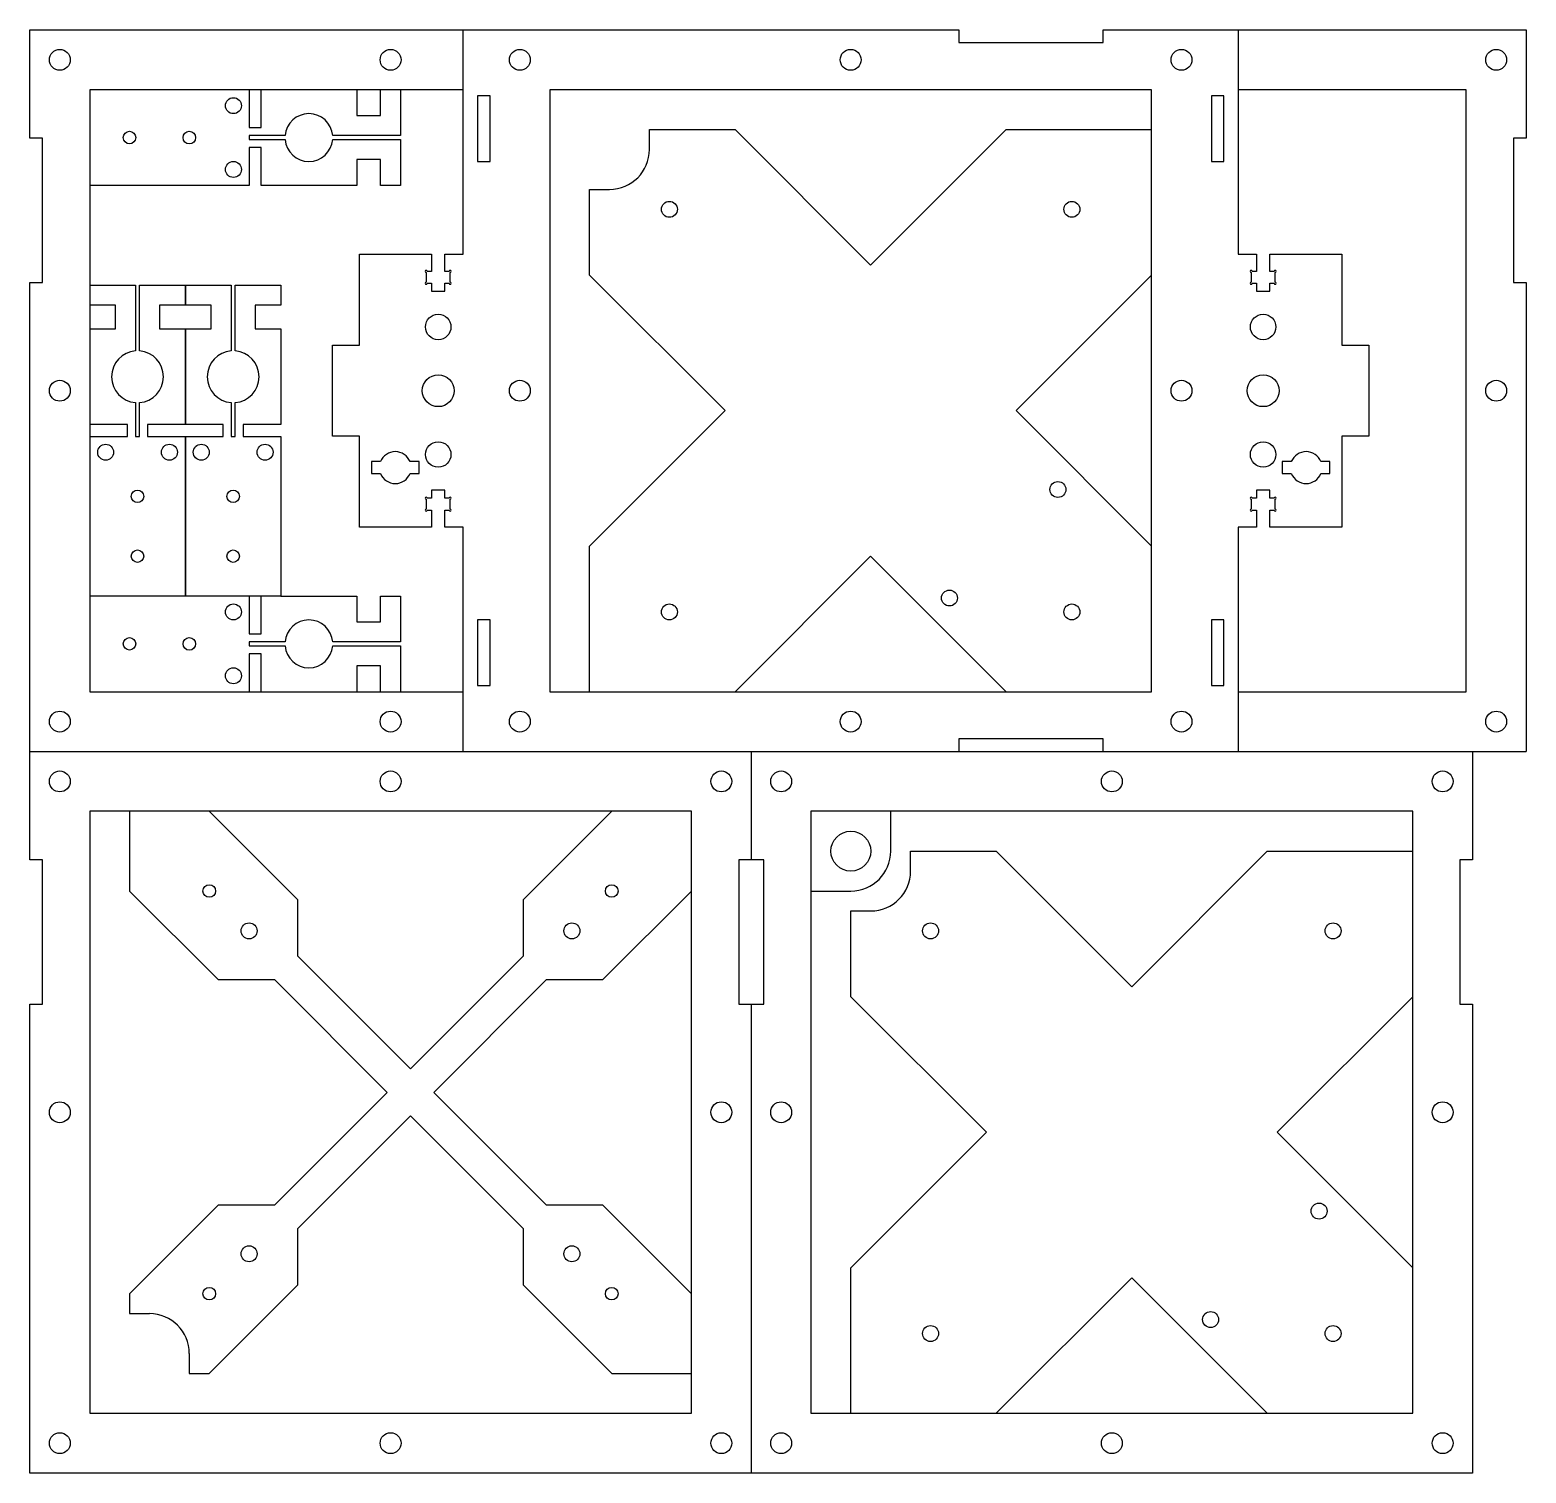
# Model space of a CAD drawing. Header units: millimetres. Extents: x -192 to 183, y -170 to 192.
import ezdxf

# ---------------------------------------------------------------- set-up
doc = ezdxf.new("R2010")
doc.units = ezdxf.units.MM
doc.layers.get('0').update_dxf_attribs({"lineweight": 25, "true_color": 0xffffff})

msp = doc.modelspace()

# ---------------------------------------------------------------- linework, layer by layer
for p, q in [((-192, 164.85), (-192, 192)), ((-192, 192), (-83.27, 192)), ((-83.27, 135.72), (-83.27, 192)), ((-83.27, 192), (41.1, 192)), ((41.1, 192), (41.1, 188.85)), ((77.3, 188.85), (77.3, 192)), ((77.3, 192), (111.17, 192)), ((111.17, 192), (183.44, 192)), ((111.17, 192), (111.17, 135.72)), ((183.44, 192), (183.44, 164.85)), ((41.1, 188.85), (77.3, 188.85)), ((-177, 177), (-177, 26)), ((-83.27, 177), (-177, 177)), ((-137, 177), (-137, 167.5)), ((-134, 167.5), (-134, 177)), ((-110, 177), (-110, 170.5)), ((-104, 170.5), (-104, 177)), ((-99, 177), (-99, 165.5)), ((89.46, 177), (-61.55, 177)), ((-61.55, 177), (-61.55, 26)), ((89.46, 26), (89.46, 177)), ((168.44, 177), (111.17, 177)), ((168.44, 26), (168.44, 177)), ((-79.7, 175.48), (-79.7, 158.96)), ((-76.54, 175.48), (-79.7, 175.48)), ((-76.54, 158.96), (-76.54, 175.48)), ((107.6, 175.48), (104.46, 175.48)), ((104.46, 175.48), (104.46, 158.96)), ((107.6, 158.96), (107.6, 175.48)), ((-110, 170.5), (-104, 170.5)), ((-137, 167.5), (-134, 167.5)), ((-127.98, 165.5), (-137, 165.5)), ((-137, 165.5), (-137, 164.5)), ((-99, 165.5), (-116.02, 165.5)), ((-36.54, 162), (-36.54, 167)), ((-36.54, 167), (-15.04, 167)), ((-15.04, 167), (18.96, 133)), ((18.96, 133), (52.96, 167)), ((52.96, 167), (89.46, 167)), ((-188.85, 164.85), (-192, 164.85)), ((-188.85, 128.65), (-188.85, 164.85)), ((-137, 164.5), (-127.98, 164.5)), ((-134, 162.5), (-137, 162.5)), ((-137, 162.5), (-137, 153)), ((-134, 153), (-134, 162.5)), ((-116.02, 164.5), (-99, 164.5)), ((-99, 164.5), (-99, 153)), ((183.44, 164.85), (180.29, 164.85)), ((180.29, 164.85), (180.29, 128.65)), ((-104, 159.5), (-110, 159.5)), ((-110, 159.5), (-110, 153)), ((-104, 153), (-104, 159.5)), ((-79.7, 158.96), (-76.54, 158.96)), ((104.46, 158.96), (107.6, 158.96)), ((-137, 153), (-177, 153)), ((-110, 153), (-134, 153)), ((-99, 153), (-104, 153)), ((-51.54, 130.5), (-51.54, 152)), ((-51.54, 152), (-46.54, 152)), ((-109.33, 112.91), (-109.33, 135.72)), ((-109.33, 135.72), (-91.2, 135.72)), ((-91.2, 135.72), (-91.2, 131.44)), ((-87.9, 131.44), (-87.9, 135.72)), ((-87.9, 135.72), (-83.27, 135.72)), ((111.17, 135.72), (115.81, 135.72)), ((115.81, 135.72), (115.81, 131.44)), ((119.1, 131.44), (119.1, 135.72)), ((119.1, 135.72), (137.23, 135.72)), ((137.23, 135.72), (137.23, 112.91)), ((-91.2, 131.44), (-92.29, 131.44)), ((-86.79, 131.44), (-87.9, 131.44)), ((115.81, 131.44), (114.71, 131.44)), ((120.21, 131.44), (119.1, 131.44)), ((-192, 11), (-192, 128.65)), ((-192, 128.65), (-188.85, 128.65)), ((-177, 128), (-165.5, 128)), ((-165.5, 128), (-165.5, 111.48)), ((-164.5, 111.48), (-164.5, 128)), ((-164.5, 128), (-153, 128)), ((-153, 128), (-153, 123)), ((-153, 123), (-153, 128)), ((-153, 128), (-141.5, 128)), ((-141.5, 128), (-141.5, 111.48)), ((-140.5, 111.48), (-140.5, 128)), ((-140.5, 128), (-129, 128)), ((-129, 128), (-129, 123)), ((-92.55, 131.19), (-92.55, 128.69)), ((-92.29, 128.44), (-91.2, 128.44)), ((-91.2, 128.44), (-91.2, 126.44)), ((-87.9, 126.44), (-87.9, 128.44)), ((-87.9, 128.44), (-86.79, 128.44)), ((-86.55, 128.69), (-86.55, 131.19)), ((-17.54, 96.5), (-51.54, 130.5)), ((89.46, 130.5), (55.46, 96.5)), ((114.45, 131.19), (114.45, 128.69)), ((114.71, 128.44), (115.81, 128.44)), ((115.81, 128.44), (115.81, 126.44)), ((119.1, 126.44), (119.1, 128.44)), ((119.1, 128.44), (120.21, 128.44)), ((120.45, 128.69), (120.45, 131.19)), ((180.29, 128.65), (183.44, 128.65)), ((183.44, 128.65), (183.44, 11)), ((-91.2, 126.44), (-87.9, 126.44)), ((115.81, 126.44), (119.1, 126.44)), ((-170.5, 123), (-177, 123)), ((-170.5, 117), (-170.5, 123)), ((-153, 123), (-159.5, 123)), ((-159.5, 123), (-159.5, 117)), ((-146.5, 123), (-153, 123)), ((-146.5, 117), (-146.5, 123)), ((-129, 123), (-135.5, 123)), ((-135.5, 123), (-135.5, 117)), ((-177, 117), (-170.5, 117)), ((-159.5, 117), (-153, 117)), ((-153, 117), (-153, 93)), ((-153, 93), (-153, 117)), ((-153, 117), (-146.5, 117)), ((-135.5, 117), (-129, 117)), ((-129, 117), (-129, 93)), ((-116.04, 90.09), (-116.04, 112.91)), ((-116.04, 112.91), (-109.33, 112.91)), ((137.23, 112.91), (143.96, 112.91)), ((143.96, 112.91), (143.96, 90.09)), ((-165.5, 98.52), (-165.5, 90)), ((-164.5, 90), (-164.5, 98.52)), ((-141.5, 98.52), (-141.5, 90)), ((-140.5, 90), (-140.5, 98.52)), ((-51.54, 62.5), (-17.54, 96.5)), ((55.46, 96.5), (89.46, 62.5)), ((-167.5, 93), (-177, 93)), ((-167.5, 90), (-167.5, 93)), ((-153, 93), (-162.5, 93)), ((-162.5, 93), (-162.5, 90)), ((-143.5, 93), (-153, 93)), ((-143.5, 90), (-143.5, 93)), ((-129, 93), (-138.5, 93)), ((-138.5, 93), (-138.5, 90)), ((-177, 90), (-167.5, 90)), ((-165.5, 90), (-164.5, 90)), ((-162.5, 90), (-153, 90)), ((-153, 90), (-153, 50)), ((-153, 50), (-153, 90)), ((-153, 90), (-143.5, 90)), ((-141.5, 90), (-140.5, 90)), ((-138.5, 90), (-129, 90)), ((-129, 90), (-129, 50)), ((-109.33, 90.09), (-116.04, 90.09)), ((-109.33, 67.28), (-109.33, 90.09)), ((143.96, 90.09), (137.23, 90.09)), ((137.23, 90.09), (137.23, 67.28)), ((-104.03, 83.72), (-106.32, 83.72)), ((-106.32, 83.72), (-106.32, 80.72)), ((-94.32, 83.72), (-96.62, 83.72)), ((-94.32, 80.72), (-94.32, 83.72)), ((124.53, 83.72), (122.23, 83.72)), ((122.23, 83.72), (122.23, 80.72)), ((134.23, 83.72), (131.94, 83.72)), ((134.23, 80.72), (134.23, 83.72)), ((-106.32, 80.72), (-104.03, 80.72)), ((-96.62, 80.72), (-94.32, 80.72)), ((122.23, 80.72), (124.53, 80.72)), ((131.94, 80.72), (134.23, 80.72)), ((-87.9, 76.56), (-91.2, 76.56)), ((-91.2, 76.56), (-91.2, 74.56)), ((-87.9, 74.56), (-87.9, 76.56)), ((119.1, 76.56), (115.81, 76.56)), ((115.81, 76.56), (115.81, 74.56)), ((119.1, 74.56), (119.1, 76.56)), ((-92.55, 74.31), (-92.55, 71.81)), ((-91.2, 74.56), (-92.29, 74.56)), ((-92.29, 71.56), (-91.2, 71.56)), ((-91.2, 71.56), (-91.2, 67.28)), ((-86.79, 74.56), (-87.9, 74.56)), ((-87.9, 67.28), (-87.9, 71.56)), ((-87.9, 71.56), (-86.79, 71.56)), ((-86.55, 71.81), (-86.55, 74.31)), ((114.45, 74.31), (114.45, 71.81)), ((115.81, 74.56), (114.71, 74.56)), ((114.71, 71.56), (115.81, 71.56)), ((115.81, 71.56), (115.81, 67.28)), ((120.21, 74.56), (119.1, 74.56)), ((119.1, 67.28), (119.1, 71.56)), ((119.1, 71.56), (120.21, 71.56)), ((120.45, 71.81), (120.45, 74.31)), ((-91.2, 67.28), (-109.33, 67.28)), ((-83.27, 67.28), (-87.9, 67.28)), ((-83.27, 11), (-83.27, 67.28)), ((115.81, 67.28), (111.17, 67.28)), ((111.17, 67.28), (111.17, 11)), ((137.23, 67.28), (119.1, 67.28)), ((-51.54, 26), (-51.54, 62.5)), ((18.96, 60), (-15.04, 26)), ((52.96, 26), (18.96, 60)), ((-153, 50), (-177, 50)), ((-129, 50), (-153, 50)), ((-137, 50), (-137, 40.5)), ((-134, 40.5), (-134, 50)), ((-129, 50), (-110, 50)), ((-110, 50), (-110, 43.5)), ((-104, 43.5), (-104, 50)), ((-104, 50), (-99, 50)), ((-99, 50), (-99, 38.5)), ((-110, 43.5), (-104, 43.5)), ((-79.7, 44.04), (-79.7, 27.52)), ((-76.54, 44.04), (-79.7, 44.04)), ((-76.54, 27.52), (-76.54, 44.04)), ((107.6, 44.04), (104.46, 44.04)), ((104.46, 44.04), (104.46, 27.52)), ((107.6, 27.52), (107.6, 44.04)), ((-137, 40.5), (-134, 40.5)), ((-127.98, 38.5), (-137, 38.5)), ((-137, 38.5), (-137, 37.5)), ((-99, 38.5), (-116.02, 38.5)), ((-137, 37.5), (-127.98, 37.5)), ((-134, 35.5), (-137, 35.5)), ((-137, 35.5), (-137, 26)), ((-134, 26), (-134, 35.5)), ((-116.02, 37.5), (-99, 37.5)), ((-99, 37.5), (-99, 26)), ((-104, 32.5), (-110, 32.5)), ((-110, 32.5), (-110, 26)), ((-104, 26), (-104, 32.5)), ((-79.7, 27.52), (-76.54, 27.52)), ((104.46, 27.52), (107.6, 27.52)), ((-177, 26), (-83.27, 26)), ((-61.55, 26), (89.46, 26)), ((111.17, 26), (168.44, 26)), ((77.3, 14.15), (41.1, 14.15)), ((41.1, 14.15), (41.1, 11)), ((77.3, 11), (77.3, 14.15)), ((-192, -16.15), (-192, 11)), ((-192, 11), (183.44, 11)), ((-11, 11), (-11, -16.15)), ((170, 11), (170, -16.15)), ((-177, -4), (-177, -155)), ((-26, -4), (-177, -4)), ((-167, -4), (-167, -24)), ((-124.78, -26.22), (-147, -4)), ((-46, -4), (-68.22, -26.22)), ((-26, -155), (-26, -4)), ((4, -4), (4, -155)), ((155, -4), (4, -4)), ((24, -14), (24, -4)), ((155, -155), (155, -4)), ((29, -19), (29, -14)), ((29, -14), (50.5, -14)), ((50.5, -14), (84.5, -48)), ((84.5, -48), (118.5, -14)), ((118.5, -14), (155, -14)), ((-188.85, -16.15), (-192, -16.15)), ((-188.85, -52.35), (-188.85, -16.15)), ((-11, -16.15), (-14.15, -16.15)), ((-14.15, -16.15), (-14.15, -52.35)), ((-7.85, -16.15), (-11, -16.15)), ((-7.85, -52.35), (-7.85, -16.15)), ((170, -16.15), (166.85, -16.15)), ((166.85, -16.15), (166.85, -52.35)), ((-167, -24), (-144.78, -46.22)), ((-124.78, -40.36), (-124.78, -26.22)), ((-68.22, -26.22), (-68.22, -40.36)), ((-48.22, -46.22), (-26, -24)), ((4, -24), (14, -24)), ((14, -50.5), (14, -29)), ((14, -29), (19, -29)), ((-96.5, -68.64), (-124.78, -40.36)), ((-68.22, -40.36), (-96.5, -68.64)), ((-144.78, -46.22), (-130.64, -46.22)), ((-130.64, -46.22), (-102.36, -74.5)), ((-90.64, -74.5), (-62.36, -46.22)), ((-62.36, -46.22), (-48.22, -46.22)), ((-192, -170), (-192, -52.35)), ((-192, -52.35), (-188.85, -52.35)), ((-14.15, -52.35), (-11, -52.35)), ((-11, -52.35), (-11, -170)), ((-11, -52.35), (-7.85, -52.35)), ((48, -84.5), (14, -50.5)), ((155, -50.5), (121, -84.5)), ((166.85, -52.35), (170, -52.35)), ((170, -52.35), (170, -170)), ((-102.36, -74.5), (-130.64, -102.78)), ((-62.36, -102.78), (-90.64, -74.5)), ((-124.78, -108.64), (-96.5, -80.36)), ((-96.5, -80.36), (-68.22, -108.64)), ((14, -118.5), (48, -84.5)), ((121, -84.5), (155, -118.5)), ((-144.78, -102.78), (-167, -125)), ((-130.64, -102.78), (-144.78, -102.78)), ((-48.22, -102.78), (-62.36, -102.78)), ((-26, -125), (-48.22, -102.78)), ((-124.78, -122.78), (-124.78, -108.64)), ((-68.22, -108.64), (-68.22, -122.78)), ((14, -155), (14, -118.5)), ((-147, -145), (-124.78, -122.78)), ((-68.22, -122.78), (-46, -145)), ((84.5, -121), (50.5, -155)), ((118.5, -155), (84.5, -121)), ((-167, -125), (-167, -130)), ((-167, -130), (-162, -130)), ((-152, -140), (-152, -145)), ((-152, -145), (-147, -145)), ((-46, -145), (-26, -145)), ((-177, -155), (-26, -155)), ((4, -155), (155, -155)), ((-11, -170), (-192, -170)), ((170, -170), (-11, -170))]:
    msp.add_line(p, q)
for centre, radius in [((-184.5, 184.5), 2.62), ((-101.5, 184.5), 2.62), ((-69.05, 184.5), 2.62), ((13.95, 184.5), 2.62), ((96.96, 184.5), 2.62), ((175.94, 184.5), 2.62), ((-140.94, 173), 2), ((-167, 165), 1.57), ((-152, 165), 1.58), ((-140.94, 157), 2), ((-31.54, 147), 2), ((69.46, 147), 2), ((-89.54, 117.5), 3.2), ((117.46, 117.5), 3.2), ((-89.54, 101.5), 4), ((117.46, 101.5), 4), ((-184.5, 101.5), 2.62), ((-69.05, 101.5), 2.62), ((96.96, 101.5), 2.62), ((175.94, 101.5), 2.62), ((-173, 86.06), 2), ((-157, 86.06), 2), ((-149, 86.06), 2), ((-133, 86.06), 2), ((-89.54, 85.5), 3.2), ((117.46, 85.5), 3.2), ((-165, 75), 1.58), ((-141, 75), 1.58), ((65.96, 76.72), 2), ((-165, 60), 1.57), ((-141, 60), 1.57), ((38.74, 49.5), 2), ((-140.94, 46), 2), ((-31.54, 46), 2), ((69.46, 46), 2), ((-167, 38), 1.57), ((-152, 38), 1.58), ((-140.94, 30), 2), ((-184.5, 18.5), 2.62), ((-101.5, 18.5), 2.62), ((-69.05, 18.5), 2.62), ((13.95, 18.5), 2.62), ((96.96, 18.5), 2.62), ((175.94, 18.5), 2.62), ((-184.5, 3.5), 2.62), ((-101.5, 3.5), 2.62), ((-18.5, 3.5), 2.62), ((-3.5, 3.5), 2.62), ((79.5, 3.5), 2.62), ((162.5, 3.5), 2.62), ((14, -14), 5), ((-147, -24), 1.58), ((-46, -24), 1.58), ((-137, -34), 2), ((-56, -34), 2), ((34, -34), 2), ((135, -34), 2), ((-184.5, -79.5), 2.62), ((-18.5, -79.5), 2.62), ((-3.5, -79.5), 2.62), ((162.5, -79.5), 2.62), ((131.5, -104.28), 2), ((-137, -115), 2), ((-56, -115), 2), ((-147, -125), 1.58), ((-46, -125), 1.58), ((104.28, -131.5), 2), ((34, -135), 2), ((135, -135), 2), ((-184.5, -162.5), 2.62), ((-101.5, -162.5), 2.62), ((-18.5, -162.5), 2.62), ((-3.5, -162.5), 2.62), ((79.5, -162.5), 2.62), ((162.5, -162.5), 2.62)]:
    msp.add_circle(centre, radius)
for centre, radius, start, end in [((-122, 165), 6, 4.7802, 175.2198), ((-122, 165), 6, 184.7802, 355.2198), ((-46.54, 162), 10, 270, 0), ((-92.55, 131.44), 0.25, 0, 270), ((-86.55, 131.44), 0.25, 270, 180), ((114.45, 131.44), 0.25, 0, 270), ((120.45, 131.44), 0.25, 270, 180), ((-92.55, 128.44), 0.25, 90, 0), ((-86.55, 128.44), 0.25, 180, 90), ((114.45, 128.44), 0.25, 90, 0), ((120.45, 128.44), 0.25, 180, 90), ((-165, 105), 6.5, 94.4117, 265.5883), ((-165, 105), 6.5, 274.4117, 85.5883), ((-141, 105), 6.5, 94.4117, 265.5883), ((-141, 105), 6.5, 274.4117, 85.5883), ((-100.32, 82.22), 4, 22.0243, 157.9757), ((128.24, 82.22), 4, 22.0243, 157.9757), ((-100.32, 82.22), 4, 202.0243, 337.9757), ((128.24, 82.22), 4, 202.0243, 337.9757), ((-92.55, 74.56), 0.25, 0, 270), ((-92.55, 71.56), 0.25, 90, 360), ((-86.55, 74.56), 0.25, 270, 180), ((-86.55, 71.56), 0.25, 180, 90), ((114.45, 71.56), 0.25, 90, 360), ((114.45, 74.56), 0.25, 0, 270), ((120.45, 74.56), 0.25, 270, 180), ((120.45, 71.56), 0.25, 180, 90), ((-122, 38), 6, 4.7802, 175.2198), ((-122, 38), 6, 184.7802, 355.2198), ((14, -14), 10, 270, 0), ((19, -19), 10, 270, 0), ((-162, -140), 10, 0, 90)]:
    msp.add_arc(centre, radius, start, end)

doc.saveas('drawing.dxf')
